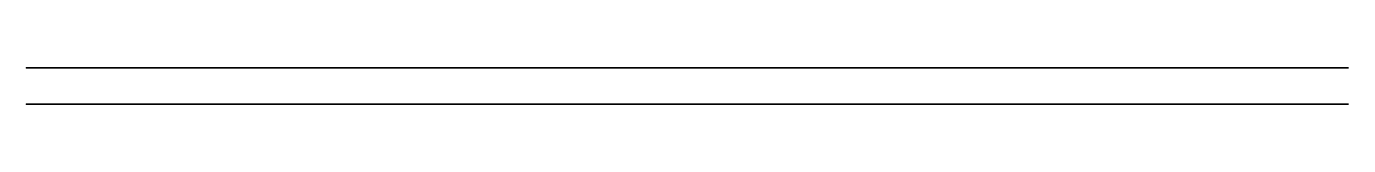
# Model space of a CAD drawing. Header units: centimetres. Extents: x 0 to 5.5, y 0 to 0.15.
import ezdxf

# ---------------------------------------------------------------- set-up
doc = ezdxf.new("R2010")
doc.units = ezdxf.units.CM
doc.header["$MEASUREMENT"] = 0
for name, color, linetype in [('Offset_plate v1_Sketch1', 7, 'Continuous'), ('Offset_plate v1_Sketch2', 7, 'Continuous'), ('Offset_plate v1_Sketch3', 7, 'Continuous'), ('Offset_plate v1_Sketch4', 7, 'Continuous')]:
    doc.layers.add(name, color=color, linetype=linetype)

msp = doc.modelspace()

# ---------------------------------------------------------------- linework, layer by layer
at = {"layer": 'Offset_plate v1_Sketch1'}
for p, q in [((0, 0), (5.5, 0)), ((5.5, 0, 5.5), (0, 0, 5.5)), ((0, 0, 5.5), (0, 0)), ((5.5, 0), (5.5, 0, 5.5))]:
    msp.add_line(p, q, dxfattribs=at)
msp.add_point((0, 0), dxfattribs=at)
at = {"layer": 'Offset_plate v1_Sketch2'}
for p, q in [((0, 0.15, 5.5), (5.5, 0.15, 5.5)), ((5.5, 0.15), (0, 0.15)), ((0, 0.15), (0, 0.15, 5.5)), ((5.5, 0.15), (5, 0.15)), ((5, 0.15), (5, 0.15, 0.5)), ((5.5, 0.15, 5.5), (5.5, 0.15))]:
    msp.add_line(p, q, dxfattribs=at)
msp.add_point((0, 0.15), dxfattribs=at)
at = {"layer": 'Offset_plate v1_Sketch3'}
for p, q in [((0, 0.15, 5.5), (5.5, 0.15, 5.5)), ((5.5, 0.15), (0, 0.15)), ((0, 0.15), (0, 0.15, 5.5)), ((5, 0.15, 0.5), (0.5, 0.15, 0.5)), ((5.5, 0.15, 5.5), (5.5, 0.15))]:
    msp.add_line(p, q, dxfattribs=at)
at = {"layer": 'Offset_plate v1_Sketch3', "extrusion": (0, 1, 0)}
msp.add_circle((-5, 0.5, 0.15), 0.175, dxfattribs=at)
at = {"layer": 'Offset_plate v1_Sketch3'}
msp.add_point((0, 0.15), dxfattribs=at)
at = {"layer": 'Offset_plate v1_Sketch4'}
for p, q in [((0, 0.15, 5.5), (5.5, 0.15, 5.5)), ((5.5, 0.15), (0, 0.15)), ((0, 0.15), (0, 0.15, 5.5)), ((0.5, 0.15, 0.5), (0.5, 0.15, 4.9651)), ((0.5, 0.15, 4.9651), (2.75, 0.15, 4.9651)), ((5.5, 0.15, 5.5), (5.5, 0.15))]:
    msp.add_line(p, q, dxfattribs=at)
at = {"layer": 'Offset_plate v1_Sketch4', "extrusion": (0, 1, 0)}
for centre in [(-0.5, 0.5, 0.15), (-5, 0.5, 0.15)]:
    msp.add_circle(centre, 0.175, dxfattribs=at)
at = {"layer": 'Offset_plate v1_Sketch4'}
msp.add_point((0, 0.15), dxfattribs=at)

doc.saveas('drawing.dxf')
